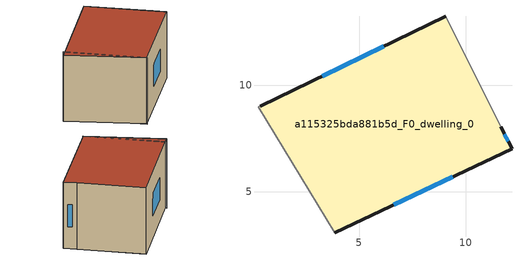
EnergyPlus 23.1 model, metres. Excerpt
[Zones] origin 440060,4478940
a115325bda881b5d_F0_dwelling_0
 floor ground (EU_floor_Construction): 12.16,7.03 11.63,8.05 9.06,13.23 0.36,9.02 0.26,8.98 3.85,3.09 z0
 wall outside (EU_wall_Construction): 11.63,8.05 12.16,7.03 3.85,3.09 / 0.36,9.02 9.06,13.23 z0:6
 wall adiabatic (EU_wall_Construction): 3.85,3.09 0.26,8.98 0.36,9.02 / 9.06,13.23 11.63,8.05 z0:6
 window (EU_Window_Construction): 11.8,7.71 11.98,7.37 / 9.38,5.71 6.63,4.41 / 3.27,10.43 6.15,11.82 z2.01:3.99
 roof outside (EU_roof_Construction): 9.06,13.23 11.63,8.05 12.16,7.03 3.85,3.09 0.26,8.98 0.36,9.02 z6
shading: 0.77,9.37 3.87,3.05 z0:6
[Building]
EU S2 Campaign: North Axis=0; Terrain=City; Solar Distribution=FullExterior
[Site:Location]
Madrid: Latitude=40.5; Longitude=-3.5; Time Zone=1; Elevation=609
[SizingPeriod:WeatherFileDays]
AnnualSizingPeriod: Begin Month=1; Begin Day of Month=1; End Month=12; End Day of Month=31; Day of Week for Start Day=Monday; Use Weather File Daylight Saving Period=No; Use Weather File Rain and Snow Indicators=No
[MATERIAL]
EU_InternalMass_Material: Roughness=MediumRough; Thickness=0.1; Conductivity=1; Density=1800; Specific Heat=900; Thermal Absorptance=0.9; Solar Absorptance=0.7; Visible Absorptance=0.7
[MATERIAL:NOMASS] Roughness=MediumRough; Thermal Absorptance=0.9; Solar Absorptance=0.7; Visible Absorptance=0.7
Name | Thermal Resistance
EU_wall_NoMass | 0.459673
EU_roof_NoMass | 0.495815
EU_floor_NoMass | 0.788942
[WINDOWMATERIAL:SIMPLEGLAZINGSYSTEM]
EU_Window_SimpleGlazing: UFactor=4.26103; Solar Heat Gain Coefficient=0.85; Visible Transmittance=0.85
[CONSTRUCTION]
EU_wall_Construction: EU_wall_NoMass
EU_roof_Construction: EU_roof_NoMass
EU_floor_Construction: EU_floor_NoMass
EU_InternalMass_Construction: EU_InternalMass_Material
EU_Window_Construction: EU_Window_SimpleGlazing
[ZONE]
a115325bda881b5d_F0_dwelling_0: Type=1; Multiplier=1; Ceiling Height=autocalculate; Volume=391.715; Floor Area=autocalculate; Part of Total Floor Area=Yes
[INTERNALMASS]
a115325bda881b5d_F0_dwelling_0_EU_InternalMass: Construction=EU_InternalMass_Construction; Zone or ZoneList=a115325bda881b5d_F0_dwelling_0; Surface Area=65.2855
[OTHEREQUIPMENT]
EU_Step8_InternalGain_a115325bda881b5d_F0_dwelling_0_f000: Fuel Type=Electricity; Zone or ZoneList or Space or SpaceList=a115325bda881b5d_F0_dwelling_0; Schedule=EU_Step8_GainSchedule_a115325bda881b5d_F0_dwelling_0_f000; Design Level Calculation Method=Watts/Area; Power per Zone Floor Area=1; Fraction Latent=0; Fraction Radiant=0; Fraction Lost=0; Carbon Dioxide Generation Rate=0; EndUse Subcategory=EU_Step8_InternalGains
[ZONEVENTILATION:DESIGNFLOWRATE]
EU_ConstantAir_a115325bda881b5d_F0_dwelling_0: Zone or ZoneList or Space or SpaceList=a115325bda881b5d_F0_dwelling_0; Schedule=EU_AlwaysOn; Design Flow Rate Calculation Method=AirChanges/Hour; Air Changes per Hour=0.719161; Ventilation Type=Natural; Fan Pressure Rise=0; Fan Total Efficiency=1; Constant Term Coefficient=1; Temperature Term Coefficient=0; Velocity Term Coefficient=0; Velocity Squared Term Coefficient=0; Minimum Indoor Temperature=-100; Maximum Indoor Temperature=100; Delta Temperature=-100; Minimum Outdoor Temperature=-100; Maximum Outdoor Temperature=100; Maximum Wind Speed=40
[HVACTEMPLATE:THERMOSTAT]
EU_HeatOnly_a115325bda881b5d_F0_dwelling_0: Constant Heating Setpoint=20; Constant Cooling Setpoint=50
[HVACTEMPLATE:ZONE:IDEALLOADSAIRSYSTEM]
a115325bda881b5d_F0_dwelling_0: Template Thermostat=EU_HeatOnly_a115325bda881b5d_F0_dwelling_0; System Availability Schedule=EU_AlwaysOn; Maximum Heating Supply Air Temperature=50; Minimum Cooling Supply Air Temperature=13; Maximum Heating Supply Air Humidity Ratio=0.0156; Minimum Cooling Supply Air Humidity Ratio=0.0077; Heating Limit=NoLimit; Cooling Limit=NoLimit; Heating Availability Schedule=EU_AlwaysOn; Cooling Availability Schedule=EU_CoolingOff; Dehumidification Control Type=ConstantSensibleHeatRatio; Cooling Sensible Heat Ratio=0.7; Dehumidification Setpoint=60; Humidification Control Type=None; Humidification Setpoint=30; Outdoor Air Method=None; Outdoor Air Flow Rate per Person=0.00944; Outdoor Air Flow Rate per Zone Floor Area=0; Outdoor Air Flow Rate per Zone=0; Demand Controlled Ventilation Type=None; Outdoor Air Economizer Type=NoEconomizer; Heat Recovery Type=None; Sensible Heat Recovery Effectiveness=0.7; Latent Heat Recovery Effectiveness=0.65
[SIZING:ZONE]
a115325bda881b5d_F0_dwelling_0: Zone Cooling Design Supply Air Temperature Input Method=SupplyAirTemperature; Zone Cooling Design Supply Air Temperature=13; Zone Heating Design Supply Air Temperature Input Method=SupplyAirTemperature; Zone Heating Design Supply Air Temperature=50; Zone Cooling Design Supply Air Humidity Ratio=0.008; Zone Heating Design Supply Air Humidity Ratio=0.008; Cooling Design Air Flow Method=DesignDay; Cooling Design Air Flow Rate=0; Cooling Minimum Air Flow per Zone Floor Area=0.000762; Cooling Minimum Air Flow=0; Cooling Minimum Air Flow Fraction=0.2; Heating Design Air Flow Method=DesignDay; Heating Design Air Flow Rate=0; Heating Maximum Air Flow per Zone Floor Area=0.002032; Heating Maximum Air Flow=0.141576; Heating Maximum Air Flow Fraction=0.3; Account for Dedicated Outdoor Air System=No; Dedicated Outdoor Air System Control Strategy=NeutralSupplyAir; Dedicated Outdoor Air Low Setpoint Temperature for Design=autosize; Dedicated Outdoor Air High Setpoint Temperature for Design=autosize; Zone Load Sizing Method=Sensible Load Only No Latent Load; Zone Latent Cooling Design Supply Air Humidity Ratio Input Method=HumidityRatioDifference; Zone Cooling Design Supply Air Humidity Ratio Difference=0.005; Zone Latent Heating Design Supply Air Humidity Ratio Input Method=HumidityRatioDifference; Zone Humidification Design Supply Air Humidity Ratio Difference=0.005
[SCHEDULE:CONSTANT]
Name | Hourly Value
EU_AlwaysOn | 1
EU_CoolingOff | 0
[SCHEDULE:FILE]
EU_Step8_GainSchedule_a115325bda881b5d_F0_dwelling_0_f000: File=../../schedules/a115325bda881b5d/a115325bda881b5d_F0_dwelling_0_f000_gain.csv; Column Number=1; Rows to Skip at Top=0; Number of Hours of Data=8760; Column Separator=Comma; Interpolate to Timestep=No; Minutes per Item=60; Adjust Schedule for Daylight Savings=Yes
